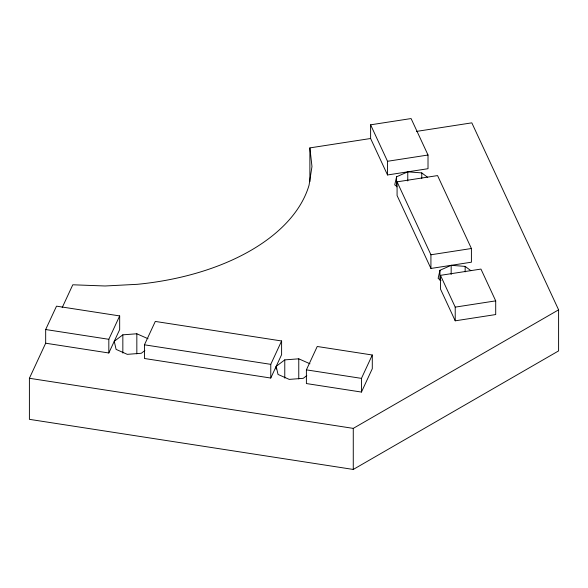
<?xml version="1.0" encoding="UTF-8"?>
<svg xmlns="http://www.w3.org/2000/svg" width="588" height="588" viewBox="0 0 588 588"><rect width="100%" height="100%" fill="white"/><g stroke="black" fill="none" stroke-linecap="round" stroke-linejoin="round"><path stroke-width="0.88" d="M427.498 177.208L421.765 172.901L407.771 171.836L396.577 176.797L394.732 184.875L396.878 186.492M470.885 270.7L465.159 266.393L451.165 265.328L439.964 270.289L438.126 278.367L440.985 280.527M45.673 343.216L45.673 329.53L56.522 306.157L119.673 315.925L119.673 329.611L108.824 352.984L45.673 343.216L29.4 378.275L29.4 419.34L353.27 469.445L558.6 350.904L558.6 309.832L471.819 122.848L416.532 131.403M62.196 307.612L72.794 284.783L105.076 285.988L137.305 284.313A209.563 120.988 0 0 0 309.067 185.147L311.971 166.544L309.883 147.897L370.609 138.503L387.529 174.967L428.013 168.705L428.013 155.019L411.093 118.556L370.609 124.818L370.609 138.503M108.824 352.984L108.824 339.298L119.673 315.925M144.45 344.811L155.298 321.438L281.608 340.974L281.608 354.667L270.767 378.04L144.45 358.496L144.45 344.811L270.767 364.347L281.608 340.974M306.392 369.859L317.233 346.486L372.292 355.005L372.292 368.691L361.451 392.064L306.392 383.552L306.392 369.859L361.451 378.378L372.292 355.005M148.036 338.732L136.835 333.771L122.841 334.837L114.248 341.297L116.093 349.382L127.287 354.344L141.282 353.278L144.861 350.58M276.184 369.088L276.184 366.353L284.776 359.885L298.77 358.82L309.972 363.781M306.804 375.636L303.224 378.327L289.23 379.392L278.028 374.431L276.184 366.353M29.4 378.275L353.27 428.38L558.6 309.832M370.609 124.818L387.529 161.281L428.013 155.019M397.076 181.846L437.56 175.584L471.407 248.511L471.407 262.197L430.923 268.459L397.076 195.539L397.076 181.846L430.923 254.773L430.923 268.459M430.923 254.773L471.407 248.511M440.471 275.338L480.955 269.076L495.706 300.865L495.706 314.558L455.222 320.82L440.471 289.031L440.471 275.338L455.222 307.127L455.222 320.82M455.222 307.127L495.706 300.865M45.673 329.53L108.824 339.298M465.159 266.393L465.159 271.869M451.165 265.328L451.165 274.456M439.964 270.289L439.964 280.329M421.765 172.901L421.765 178.377M407.771 171.836L407.771 180.964M396.577 176.797L396.577 186.837M387.529 161.281L387.529 174.967M361.451 378.378L361.451 392.064M353.27 428.38L353.27 469.445M309.883 147.897L309.883 181.663M298.77 358.82L298.77 378.9M284.776 359.885L284.776 378.135M270.767 364.347L270.767 378.04M136.835 333.771L136.835 353.851M122.841 334.837L122.841 353.087"/></g></svg>
